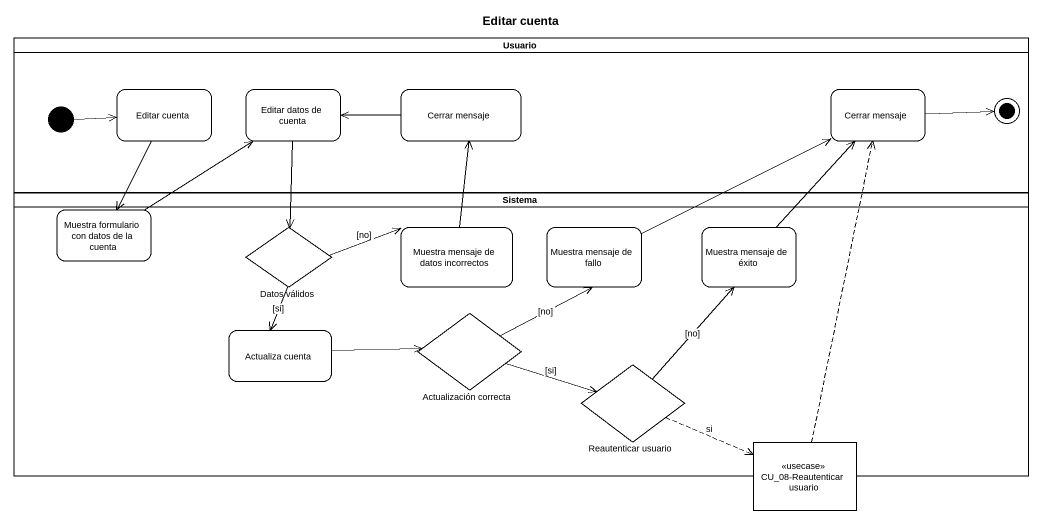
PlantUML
@startuml
title Editar cuenta
hide empty description
state Usuario <<partition>> {
  state "Editar cuenta" as Editar_cuenta
  state "Editar datos de cuenta" as Editar_datos_de_cuenta
  state "Cerrar mensaje" as Cerrar_mensaje
  state "Cerrar mensaje" as Cerrar_mensaje_2
  [*] -right-> Editar_cuenta
  Cerrar_mensaje_2 -right-> [*]
}
state Sistema <<partition>> {
  state "Muestra formulario con datos de la cuenta" as Muestra_formulario_con
  state "Datos válidos" as Datos_válidos <<choice>>
  state "Muestra mensaje de datos incorrectos" as Muestra_mensaje_de_datos
  state "Muestra mensaje de fallo" as Muestra_mensaje_de_fallo
  state "Muestra mensaje de éxito" as Muestra_mensaje_de_éxito
  state "Actualiza cuenta" as Actualiza_cuenta
  state "Actualización correcta" as Actualización_correcta <<choice>>
  state "Reautenticar usuario" as Reautenticar_usuario <<choice>>
}
state "CU_08-Reautenticar usuario" as CU_08_Reautenticar_usuario <<usecase>>
Editar_cuenta --> Muestra_formulario_con
Editar_datos_de_cuenta --> Datos_válidos
Cerrar_mensaje -left-> Editar_datos_de_cuenta
Muestra_formulario_con -up-> Editar_datos_de_cuenta
Datos_válidos -right-> Muestra_mensaje_de_datos : [no]
Datos_válidos --> Actualiza_cuenta : [si]
Muestra_mensaje_de_datos -up-> Cerrar_mensaje
Muestra_mensaje_de_fallo -right-> Cerrar_mensaje_2
Muestra_mensaje_de_éxito -up-> Cerrar_mensaje_2
Actualiza_cuenta -right-> Actualización_correcta
Actualización_correcta -up-> Muestra_mensaje_de_fallo : [no]
Actualización_correcta -right-> Reautenticar_usuario : [si]
Reautenticar_usuario -up-> Muestra_mensaje_de_éxito : [no]
Reautenticar_usuario -right[dashed]-> CU_08_Reautenticar_usuario : si
CU_08_Reautenticar_usuario -up[dashed]-> Cerrar_mensaje_2
@enduml
